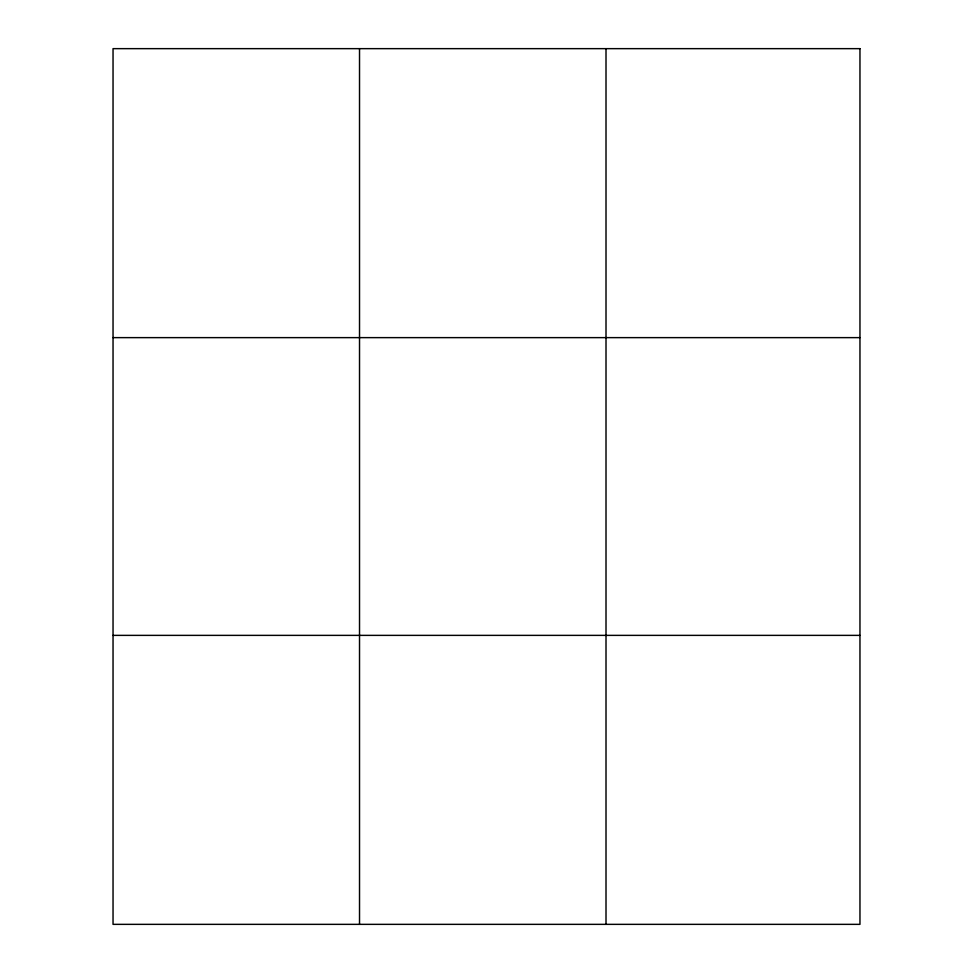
<?xml version="1.0" encoding="UTF-8"?>
<svg xmlns="http://www.w3.org/2000/svg" width="973" height="973" viewBox="0 0 973 973"><rect width="100%" height="100%" fill="white"/><g stroke="black" fill="none" stroke-linecap="round" stroke-linejoin="round"><path stroke-width="1.46" d="M359.524 924.35L359.524 48.65M606.009 924.35L606.009 48.65M113.038 337.631L859.962 337.631M113.038 635.369L859.962 635.369M859.962 48.65L113.038 48.65L113.038 924.35L859.962 924.35L859.962 48.65"/></g></svg>
